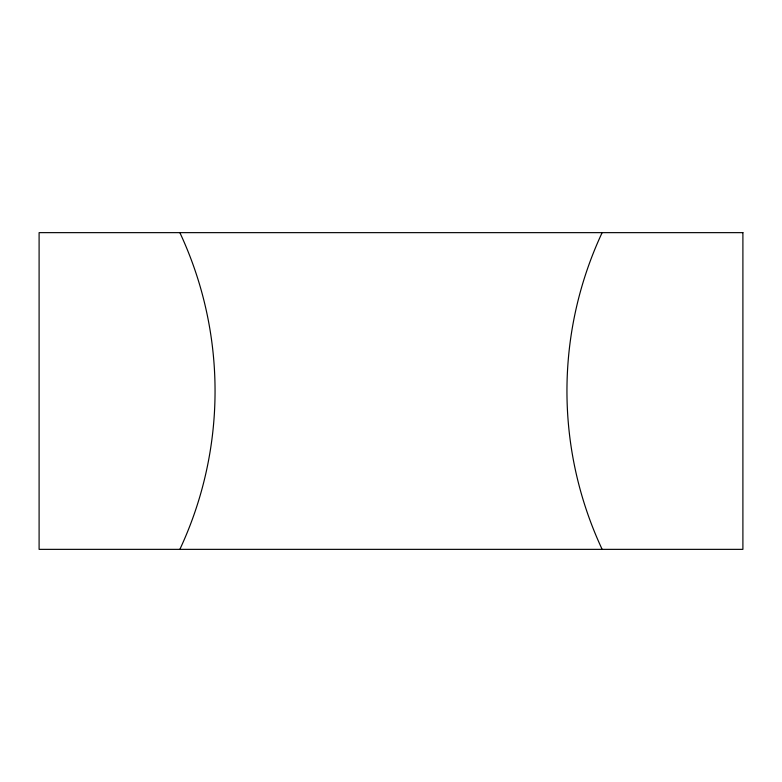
<?xml version="1.0" encoding="UTF-8"?>
<svg xmlns="http://www.w3.org/2000/svg" width="782" height="782" viewBox="0 0 782 782"><rect width="100%" height="100%" fill="white"/><g stroke="black" fill="none" stroke-linecap="round" stroke-linejoin="round"><path stroke-width="1.17" d="M602.14 549.355A373.894 373.894 0 0 1 602.14 232.645M179.86 232.645A373.894 373.894 0 0 1 179.86 549.355M742.9 232.645L39.1 232.645L39.1 549.355L742.9 549.355L742.9 232.645"/></g></svg>
